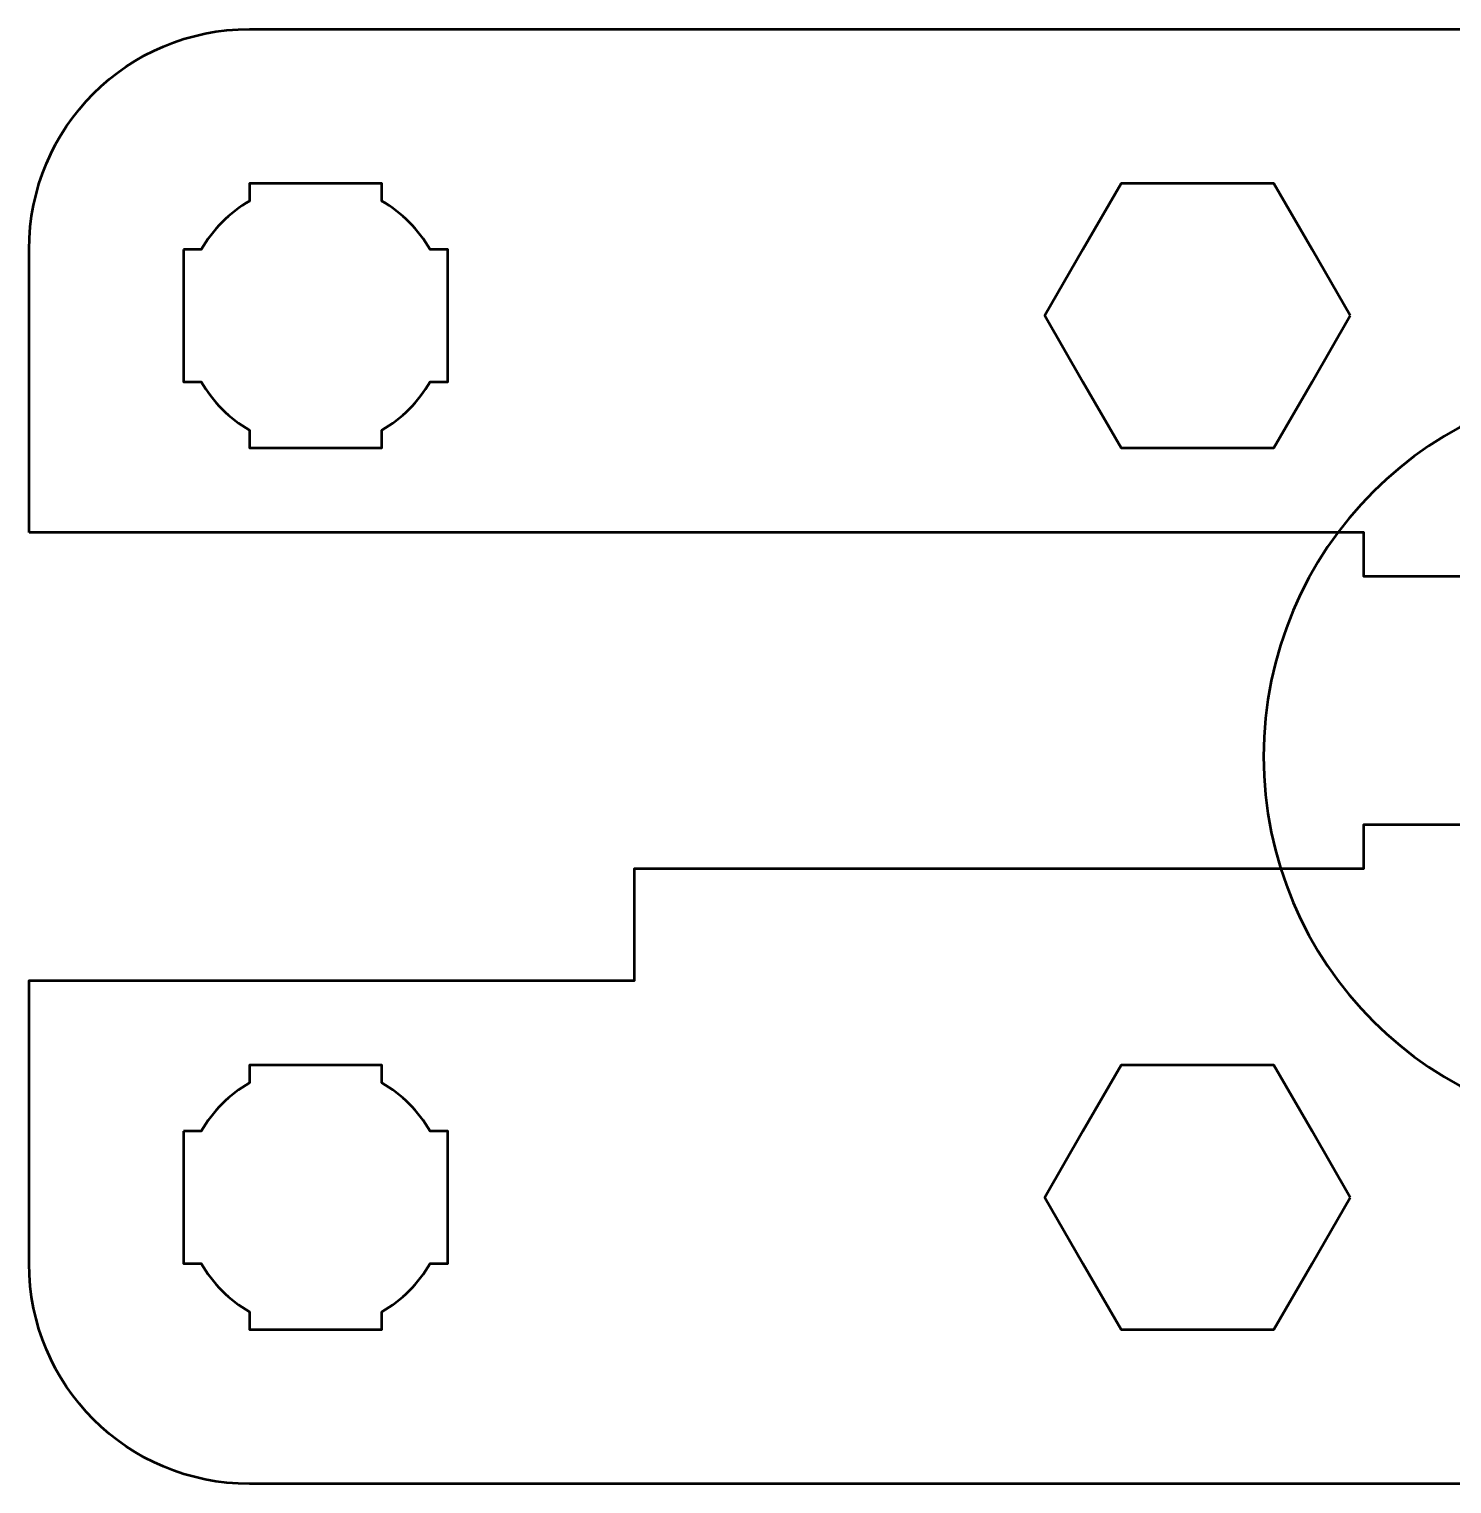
# Model space of a CAD drawing. Header units: centimetres. Extents: x -26.2 to 5.2, y -16.5 to -1.3.
# Drawn here: x -10.15 to -6.923, y -16.5 to -13.2 of the extents above; entities that cross this region are included whole.
import ezdxf

# ---------------------------------------------------------------- set-up
doc = ezdxf.new("R2010")
doc.units = ezdxf.units.CM
doc.header["$MEASUREMENT"] = 0
doc.layers.add('Layer 1', color=7, linetype='Continuous')

msp = doc.modelspace()

# ---------------------------------------------------------------- linework, layer by layer
at = {"layer": 'Layer 1', "lineweight": 53}
for points, knots in [([(-10.15, -14.34202), (-10.15, -14.34202), (-7.12299, -14.34202), (-7.12299, -14.34202), (-7.12299, -14.34202), (-7.12299, -14.34202), (-7.12302, -14.44202), (-7.12302, -14.44202), (-7.12302, -14.44202), (-7.12302, -14.44202), (-4.32302, -14.44202), (-4.32302, -14.44202), (-4.32302, -14.44202), (-4.32302, -14.44202), (-4.32302, -15.00402), (-4.32302, -15.00402), (-4.32302, -15.00402), (-4.32302, -15.00402), (-7.12302, -15.00402), (-7.12302, -15.00402), (-7.12302, -15.00402), (-7.12302, -15.00402), (-7.12299, -15.10402), (-7.12299, -15.10402), (-7.12299, -15.10402), (-7.12299, -15.10402), (-8.77699, -15.10402), (-8.77699, -15.10402), (-8.77699, -15.10402), (-8.77699, -15.10402), (-8.77699, -15.35802), (-8.77699, -15.35802), (-8.77699, -15.35802), (-8.77699, -15.35802), (-10.15, -15.35802), (-10.15, -15.35802), (-10.15, -15.35802), (-10.15, -15.35802), (-10.15001, -16.00003), (-10.15001, -16.00003), (-10.15001, -16.00003), (-10.15001, -16.27704), (-9.92692, -16.49999), (-9.64993, -16.49999), (-9.64993, -16.49999), (-9.64993, -16.49999), (-3.35008, -16.49999), (-3.35008, -16.49999), (-3.35008, -16.49999), (-3.07295, -16.49999), (-2.84999, -16.27704), (-2.84999, -16.00003), (-2.84999, -16.00003), (-2.84999, -16.00003), (-2.84999, -13.70011), (-2.84999, -13.70011), (-2.84999, -13.70011), (-2.84999, -13.42311), (-3.07295, -13.20001), (-3.35008, -13.20001), (-3.35008, -13.20001), (-3.35008, -13.20001), (-9.64993, -13.20001), (-9.64993, -13.20001), (-9.64993, -13.20001), (-9.92692, -13.20001), (-10.15001, -13.42311), (-10.15001, -13.70011), (-10.15001, -13.70011), (-10.15001, -13.70011), (-10.15, -14.34202), (-10.15, -14.34202)], [0, 0, 0, 0, 0.0555556, 0.0555556, 0.0555556, 0.0555556, 0.1111111, 0.1111111, 0.1111111, 0.1111111, 0.1666667, 0.1666667, 0.1666667, 0.1666667, 0.2222222, 0.2222222, 0.2222222, 0.2222222, 0.2777778, 0.2777778, 0.2777778, 0.2777778, 0.3333333, 0.3333333, 0.3333333, 0.3333333, 0.3888889, 0.3888889, 0.3888889, 0.3888889, 0.4444444, 0.4444444, 0.4444444, 0.4444444, 0.5, 0.5, 0.5, 0.5, 0.5555556, 0.5555556, 0.5555556, 0.5555556, 0.6111111, 0.6111111, 0.6111111, 0.6111111, 0.6666667, 0.6666667, 0.6666667, 0.6666667, 0.7222222, 0.7222222, 0.7222222, 0.7222222, 0.7777778, 0.7777778, 0.7777778, 0.7777778, 0.8333333, 0.8333333, 0.8333333, 0.8333333, 0.8888889, 0.8888889, 0.8888889, 0.8888889, 0.9444444, 0.9444444, 0.9444444, 0.9444444, 1, 1, 1, 1]), ([(-9.80001, -13.69992), (-9.80001, -13.69992), (-9.7599, -13.69992), (-9.7599, -13.69992), (-9.7599, -13.69992), (-9.73358, -13.65444), (-9.69555, -13.61641), (-9.65008, -13.5901), (-9.65008, -13.5901), (-9.65008, -13.5901), (-9.65008, -13.54999), (-9.65008, -13.54999), (-9.65008, -13.54999), (-9.65008, -13.54999), (-9.50001, -13.54999), (-9.50001, -13.54999), (-9.50001, -13.54999), (-9.50001, -13.54999), (-9.35008, -13.54999), (-9.35008, -13.54999), (-9.35008, -13.54999), (-9.35008, -13.54999), (-9.35008, -13.5901), (-9.35008, -13.5901), (-9.35008, -13.5901), (-9.30446, -13.61641), (-9.26654, -13.65444), (-9.24022, -13.69992), (-9.24022, -13.69992), (-9.24022, -13.69992), (-9.2, -13.69992), (-9.2, -13.69992), (-9.2, -13.69992), (-9.2, -13.69992), (-9.2, -13.84999), (-9.2, -13.84999), (-9.2, -13.84999), (-9.2, -13.84999), (-9.2, -13.99992), (-9.2, -13.99992), (-9.2, -13.99992), (-9.2, -13.99992), (-9.24022, -13.99992), (-9.24022, -13.99992), (-9.24022, -13.99992), (-9.26654, -14.04539), (-9.30446, -14.08342), (-9.35008, -14.10974), (-9.35008, -14.10974), (-9.35008, -14.10974), (-9.35008, -14.14999), (-9.35008, -14.14999), (-9.35008, -14.14999), (-9.35008, -14.14999), (-9.50001, -14.14999), (-9.50001, -14.14999), (-9.50001, -14.14999), (-9.50001, -14.14999), (-9.65008, -14.14999), (-9.65008, -14.14999), (-9.65008, -14.14999), (-9.65008, -14.14999), (-9.65008, -14.10974), (-9.65008, -14.10974), (-9.65008, -14.10974), (-9.69555, -14.08342), (-9.73358, -14.04539), (-9.7599, -13.99992), (-9.7599, -13.99992), (-9.7599, -13.99992), (-9.80001, -13.99992), (-9.80001, -13.99992), (-9.80001, -13.99992), (-9.80001, -13.99992), (-9.80001, -13.84999), (-9.80001, -13.84999), (-9.80001, -13.84999), (-9.80001, -13.84999), (-9.80001, -13.69992), (-9.80001, -13.69992)], [0, 0, 0, 0, 0.05, 0.05, 0.05, 0.05, 0.1, 0.1, 0.1, 0.1, 0.15, 0.15, 0.15, 0.15, 0.2, 0.2, 0.2, 0.2, 0.25, 0.25, 0.25, 0.25, 0.3, 0.3, 0.3, 0.3, 0.35, 0.35, 0.35, 0.35, 0.4, 0.4, 0.4, 0.4, 0.45, 0.45, 0.45, 0.45, 0.5, 0.5, 0.5, 0.5, 0.55, 0.55, 0.55, 0.55, 0.6, 0.6, 0.6, 0.6, 0.65, 0.65, 0.65, 0.65, 0.7, 0.7, 0.7, 0.7, 0.75, 0.75, 0.75, 0.75, 0.8, 0.8, 0.8, 0.8, 0.85, 0.85, 0.85, 0.85, 0.9, 0.9, 0.9, 0.9, 0.95, 0.95, 0.95, 0.95, 1, 1, 1, 1]), ([(-7.15359, -13.85), (-7.15359, -13.85), (-7.24019, -14), (-7.24019, -14), (-7.24019, -14), (-7.24019, -14), (-7.32679, -14.15), (-7.32679, -14.15), (-7.32679, -14.15), (-7.32679, -14.15), (-7.5, -14.15), (-7.5, -14.15), (-7.5, -14.15), (-7.5, -14.15), (-7.67321, -14.15), (-7.67321, -14.15), (-7.67321, -14.15), (-7.67321, -14.15), (-7.75981, -14), (-7.75981, -14), (-7.75981, -14), (-7.75981, -14), (-7.84641, -13.85), (-7.84641, -13.85), (-7.84641, -13.85), (-7.84641, -13.85), (-7.75981, -13.7), (-7.75981, -13.7), (-7.75981, -13.7), (-7.75981, -13.7), (-7.67321, -13.55), (-7.67321, -13.55), (-7.67321, -13.55), (-7.67321, -13.55), (-7.5, -13.55), (-7.5, -13.55), (-7.5, -13.55), (-7.5, -13.55), (-7.32679, -13.55), (-7.32679, -13.55), (-7.32679, -13.55), (-7.32679, -13.55), (-7.24019, -13.7), (-7.24019, -13.7), (-7.24019, -13.7), (-7.24019, -13.7), (-7.15359, -13.85), (-7.15359, -13.85)], [0, 0, 0, 0, 0.0833333, 0.0833333, 0.0833333, 0.0833333, 0.1666667, 0.1666667, 0.1666667, 0.1666667, 0.25, 0.25, 0.25, 0.25, 0.3333333, 0.3333333, 0.3333333, 0.3333333, 0.4166667, 0.4166667, 0.4166667, 0.4166667, 0.5, 0.5, 0.5, 0.5, 0.5833333, 0.5833333, 0.5833333, 0.5833333, 0.6666667, 0.6666667, 0.6666667, 0.6666667, 0.75, 0.75, 0.75, 0.75, 0.8333333, 0.8333333, 0.8333333, 0.8333333, 0.9166667, 0.9166667, 0.9166667, 0.9166667, 1, 1, 1, 1]), ([(-9.80001, -15.69992), (-9.80001, -15.69992), (-9.7599, -15.69992), (-9.7599, -15.69992), (-9.7599, -15.69992), (-9.73358, -15.65444), (-9.69555, -15.61641), (-9.65008, -15.5901), (-9.65008, -15.5901), (-9.65008, -15.5901), (-9.65008, -15.54999), (-9.65008, -15.54999), (-9.65008, -15.54999), (-9.65008, -15.54999), (-9.50001, -15.54999), (-9.50001, -15.54999), (-9.50001, -15.54999), (-9.50001, -15.54999), (-9.35008, -15.54999), (-9.35008, -15.54999), (-9.35008, -15.54999), (-9.35008, -15.54999), (-9.35008, -15.5901), (-9.35008, -15.5901), (-9.35008, -15.5901), (-9.30446, -15.61641), (-9.26654, -15.65444), (-9.24022, -15.69992), (-9.24022, -15.69992), (-9.24022, -15.69992), (-9.2, -15.69992), (-9.2, -15.69992), (-9.2, -15.69992), (-9.2, -15.69992), (-9.2, -15.84999), (-9.2, -15.84999), (-9.2, -15.84999), (-9.2, -15.84999), (-9.2, -15.99992), (-9.2, -15.99992), (-9.2, -15.99992), (-9.2, -15.99992), (-9.24022, -15.99992), (-9.24022, -15.99992), (-9.24022, -15.99992), (-9.26654, -16.04539), (-9.30446, -16.08342), (-9.35008, -16.10974), (-9.35008, -16.10974), (-9.35008, -16.10974), (-9.35008, -16.14999), (-9.35008, -16.14999), (-9.35008, -16.14999), (-9.35008, -16.14999), (-9.50001, -16.14999), (-9.50001, -16.14999), (-9.50001, -16.14999), (-9.50001, -16.14999), (-9.65008, -16.14999), (-9.65008, -16.14999), (-9.65008, -16.14999), (-9.65008, -16.14999), (-9.65008, -16.10974), (-9.65008, -16.10974), (-9.65008, -16.10974), (-9.69555, -16.08342), (-9.73358, -16.04539), (-9.7599, -15.99992), (-9.7599, -15.99992), (-9.7599, -15.99992), (-9.80001, -15.99992), (-9.80001, -15.99992), (-9.80001, -15.99992), (-9.80001, -15.99992), (-9.80001, -15.84999), (-9.80001, -15.84999), (-9.80001, -15.84999), (-9.80001, -15.84999), (-9.80001, -15.69992), (-9.80001, -15.69992)], [0, 0, 0, 0, 0.05, 0.05, 0.05, 0.05, 0.1, 0.1, 0.1, 0.1, 0.15, 0.15, 0.15, 0.15, 0.2, 0.2, 0.2, 0.2, 0.25, 0.25, 0.25, 0.25, 0.3, 0.3, 0.3, 0.3, 0.35, 0.35, 0.35, 0.35, 0.4, 0.4, 0.4, 0.4, 0.45, 0.45, 0.45, 0.45, 0.5, 0.5, 0.5, 0.5, 0.55, 0.55, 0.55, 0.55, 0.6, 0.6, 0.6, 0.6, 0.65, 0.65, 0.65, 0.65, 0.7, 0.7, 0.7, 0.7, 0.75, 0.75, 0.75, 0.75, 0.8, 0.8, 0.8, 0.8, 0.85, 0.85, 0.85, 0.85, 0.9, 0.9, 0.9, 0.9, 0.95, 0.95, 0.95, 0.95, 1, 1, 1, 1]), ([(-7.15359, -15.85), (-7.15359, -15.85), (-7.24019, -16), (-7.24019, -16), (-7.24019, -16), (-7.24019, -16), (-7.32679, -16.15), (-7.32679, -16.15), (-7.32679, -16.15), (-7.32679, -16.15), (-7.5, -16.15), (-7.5, -16.15), (-7.5, -16.15), (-7.5, -16.15), (-7.67321, -16.15), (-7.67321, -16.15), (-7.67321, -16.15), (-7.67321, -16.15), (-7.75981, -16), (-7.75981, -16), (-7.75981, -16), (-7.75981, -16), (-7.84641, -15.85), (-7.84641, -15.85), (-7.84641, -15.85), (-7.84641, -15.85), (-7.75981, -15.7), (-7.75981, -15.7), (-7.75981, -15.7), (-7.75981, -15.7), (-7.67321, -15.55), (-7.67321, -15.55), (-7.67321, -15.55), (-7.67321, -15.55), (-7.5, -15.55), (-7.5, -15.55), (-7.5, -15.55), (-7.5, -15.55), (-7.32679, -15.55), (-7.32679, -15.55), (-7.32679, -15.55), (-7.32679, -15.55), (-7.24019, -15.7), (-7.24019, -15.7), (-7.24019, -15.7), (-7.24019, -15.7), (-7.15359, -15.85), (-7.15359, -15.85)], [0, 0, 0, 0, 0.0833333, 0.0833333, 0.0833333, 0.0833333, 0.1666667, 0.1666667, 0.1666667, 0.1666667, 0.25, 0.25, 0.25, 0.25, 0.3333333, 0.3333333, 0.3333333, 0.3333333, 0.4166667, 0.4166667, 0.4166667, 0.4166667, 0.5, 0.5, 0.5, 0.5, 0.5833333, 0.5833333, 0.5833333, 0.5833333, 0.6666667, 0.6666667, 0.6666667, 0.6666667, 0.75, 0.75, 0.75, 0.75, 0.8333333, 0.8333333, 0.8333333, 0.8333333, 0.9166667, 0.9166667, 0.9166667, 0.9166667, 1, 1, 1, 1])]:
    msp.add_open_spline(points, degree=3, knots=knots, dxfattribs=at)
at = {"layer": 'Layer 1', "color": 4, "lineweight": 53}
msp.add_open_spline([(-7.35, -14.84999), (-7.35, -14.38063), (-6.96937, -13.99999), (-6.5, -13.99999), (-6.5, -13.99999), (-6.03063, -13.99999), (-5.65, -14.38063), (-5.65, -14.84999), (-5.65, -14.84999), (-5.65, -15.31936), (-6.03063, -15.69999), (-6.5, -15.69999), (-6.5, -15.69999), (-6.96937, -15.69999), (-7.35, -15.31936), (-7.35, -14.84999)], degree=3, knots=[0, 0, 0, 0, 0.25, 0.25, 0.25, 0.25, 0.5, 0.5, 0.5, 0.5, 0.75, 0.75, 0.75, 0.75, 1, 1, 1, 1], dxfattribs=at)

doc.saveas('drawing.dxf')
